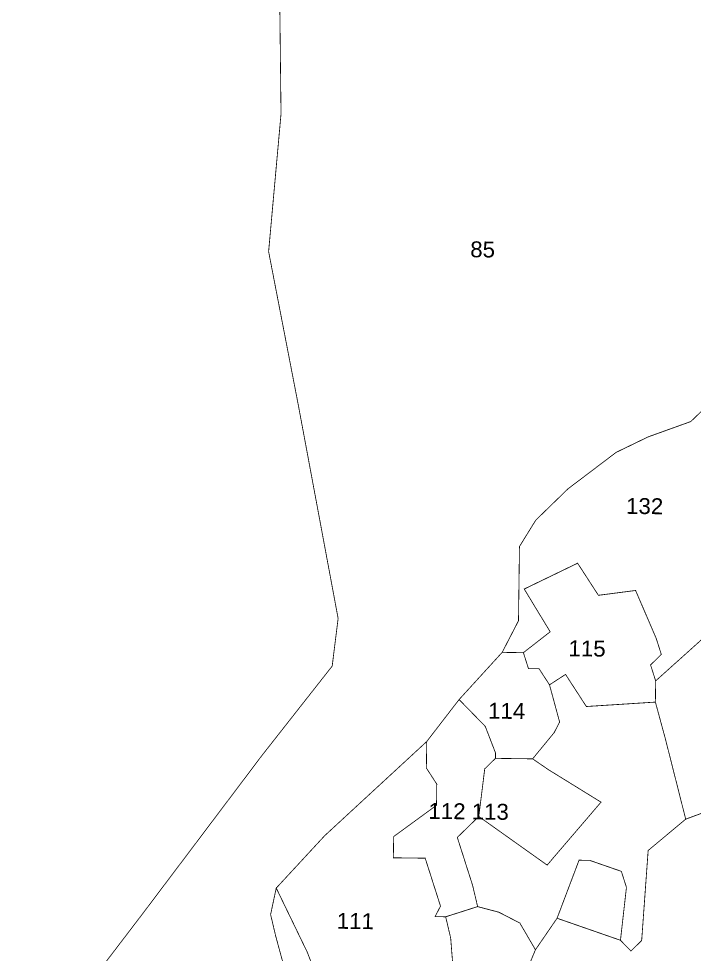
# Model space of a CAD drawing. Header units: metres. Extents: x 259278 to 277237, y 2171369 to 2185379.
# Drawn here: x 274145 to 274650, y 2173517 to 2174217 of the extents above; entities that cross this region are included whole.
import ezdxf

# ---------------------------------------------------------------- set-up
doc = ezdxf.new("R2010")
doc.units = ezdxf.units.M
doc.header["$MEASUREMENT"] = 0
doc.layers.add('SURVEY NO.', color=7, linetype='Continuous')
doc.layers.add('SURVEY PLOT BOUNDARY', color=35, linetype='Continuous')
doc.styles.add('PDF Arial', font='arial.ttf')

msp = doc.modelspace()

# ---------------------------------------------------------------- linework, layer by layer
at = {"layer": 'SURVEY PLOT BOUNDARY', "lineweight": 18, "const_width": 0.595}
for points in [[(274145.77, 2173426.28), (274238.55, 2173548), (274327.31, 2173665.81), (274379.72, 2173732.54), (274384.15, 2173768.18), (274354.5, 2173927.18), (274332.21, 2174042.47), (274341.48, 2174145.45), (274339.63, 2174308.06)], [(274667.83, 2173935), (274647.75, 2173915.43), (274615.88, 2173903.95), (274591.94, 2173892.37), (274555.9, 2173865.08), (274531.8, 2173841.6), (274519.65, 2173821.93), (274518.93, 2173766.42), (274506.73, 2173742.79), (274474.55, 2173707.52), (274450.35, 2173676.11), (274374.11, 2173605.72), (274337.91, 2173566.54), (274333.69, 2173546.77), (274337.45, 2173530.85), (274345.02, 2173503)], [(274673.59, 2173768.37), (274621.43, 2173721.47), (274617.62, 2173733.41), (274625.66, 2173741.24), (274621.85, 2173753.19), (274606.45, 2173789.08), (274578.65, 2173785.47), (274563.11, 2173809.47), (274523.21, 2173790.16), (274542.61, 2173758.18), (274522.59, 2173742.58), (274506.73, 2173742.79), (274518.93, 2173766.42), (274519.65, 2173821.93), (274531.8, 2173841.6), (274555.9, 2173865.08), (274591.94, 2173892.37), (274615.88, 2173903.95), (274647.75, 2173915.43), (274667.83, 2173935)], [(274523.4, 2173500.68), (274531.59, 2173520.4), (274547.76, 2173543.98), (274595.12, 2173527.5), (274602.94, 2173519.47), (274610.98, 2173527.3), (274615.82, 2173594.65), (274643.88, 2173618.07), (274695.67, 2173637.23), (274695.36, 2173613.44), (274699.27, 2173609.42), (274707.2, 2173609.32), (274727.07, 2173613.02), (274730.93, 2173605.04), (274734.69, 2173589.13), (274730.47, 2173569.36), (274722.44, 2173561.53), (274710.55, 2173561.69), (274702.41, 2173545.93), (274686.55, 2173546.14), (274670.9, 2173562.2), (274662.92, 2173558.34), (274674.61, 2173542.33), (274674.25, 2173514.58)], [(274345.02, 2173503), (274337.45, 2173530.85), (274333.69, 2173546.77), (274337.91, 2173566.54), (274361.08, 2173518.65), (274376.42, 2173478.8)]]:
    msp.add_lwpolyline(points, dxfattribs=at)
for points in [[(274777.48, 2173830.47), (274781.44, 2173830.42), (274812.8, 2173802.25), (274816.5, 2173782.38), (274816.3, 2173766.52), (274819.9, 2173738.71), (274748.08, 2173703.96), (274724.14, 2173692.37), (274707.61, 2173641.04), (274695.67, 2173637.23), (274643.88, 2173618.07), (274628.79, 2173677.75), (274621.23, 2173705.61), (274621.43, 2173721.47), (274673.59, 2173768.37), (274678.43, 2173835.72), (274686.36, 2173835.62), (274702.06, 2173823.52), (274733.77, 2173823.11)], [(274621.43, 2173721.47), (274621.23, 2173705.61), (274569.64, 2173702.31), (274554.09, 2173726.31), (274542.1, 2173718.53), (274534.32, 2173730.53), (274526.4, 2173730.64), (274522.59, 2173742.58), (274542.61, 2173758.18), (274523.21, 2173790.16), (274563.11, 2173809.47), (274578.65, 2173785.47), (274606.45, 2173789.08), (274621.85, 2173753.19), (274625.66, 2173741.24), (274617.62, 2173733.41)], [(274542.1, 2173718.53), (274549.66, 2173690.68), (274545.6, 2173682.8), (274529.48, 2173663.18), (274501.73, 2173663.54), (274501.79, 2173667.51), (274494.11, 2173687.44), (274474.55, 2173707.52), (274506.73, 2173742.79), (274522.59, 2173742.58), (274526.4, 2173730.64), (274534.32, 2173730.53)], [(274621.23, 2173705.61), (274628.79, 2173677.75), (274643.88, 2173618.07), (274615.82, 2173594.65), (274610.98, 2173527.3), (274602.94, 2173519.47), (274595.12, 2173527.5), (274599.6, 2173567.1), (274595.79, 2173579.04), (274583.95, 2173583.16), (274572.11, 2173587.28), (274564.18, 2173587.39), (274547.76, 2173543.98), (274531.59, 2173520.4), (274519.95, 2173540.38), (274504.2, 2173548.51), (274488.4, 2173552.68), (274484.64, 2173568.59), (274473.21, 2173604.43), (274489.27, 2173620.08), (274540.34, 2173583.73), (274580.6, 2173630.79), (274541.27, 2173655.1), (274529.48, 2173663.18), (274545.6, 2173682.8), (274549.66, 2173690.68), (274542.1, 2173718.53), (274554.09, 2173726.31), (274569.64, 2173702.31)], [(274489.27, 2173620.08), (274473.21, 2173604.43), (274484.64, 2173568.59), (274488.4, 2173552.68), (274464.51, 2173545.06), (274456.58, 2173545.17), (274460.65, 2173553.04), (274449.22, 2173588.88), (274425.43, 2173589.19), (274425.64, 2173605.05), (274457.66, 2173628.43), (274457.87, 2173644.29), (274450.1, 2173656.28), (274450.35, 2173676.11), (274474.55, 2173707.52), (274494.11, 2173687.44), (274501.79, 2173667.51), (274501.73, 2173663.54), (274493.7, 2173655.72)], [(274464.51, 2173545.06), (274468.27, 2173529.15), (274471.66, 2173485.49), (274447.72, 2173473.9), (274391.81, 2173442.91), (274388.05, 2173458.82), (274376.42, 2173478.8), (274361.08, 2173518.65), (274337.91, 2173566.54), (274374.11, 2173605.72), (274450.35, 2173676.11), (274450.1, 2173656.28), (274457.87, 2173644.29), (274457.66, 2173628.43), (274425.64, 2173605.05), (274425.43, 2173589.19), (274449.22, 2173588.88), (274460.65, 2173553.04), (274456.58, 2173545.17)], [(274489.27, 2173620.08), (274493.7, 2173655.72), (274501.73, 2173663.54), (274529.48, 2173663.18), (274541.27, 2173655.1), (274580.6, 2173630.79), (274540.34, 2173583.73)], [(274595.12, 2173527.5), (274547.76, 2173543.98), (274564.18, 2173587.39), (274572.11, 2173587.28), (274583.95, 2173583.16), (274595.79, 2173579.04), (274599.6, 2173567.1)], [(274471.66, 2173485.49), (274468.27, 2173529.15), (274464.51, 2173545.06), (274488.4, 2173552.68), (274504.2, 2173548.51), (274519.95, 2173540.38), (274531.59, 2173520.4), (274523.4, 2173500.68), (274511.2, 2173477.04), (274503.12, 2173465.25), (274495.09, 2173457.42), (274471.25, 2173453.77)]]:
    msp.add_lwpolyline(points, close=True, dxfattribs=at)

# ---------------------------------------------------------------- texts
at = {"layer": 'SURVEY NO.', "char_height": 11.894, "attachment_point": 7, "rotation": 359.25436, "style": 'PDF Arial'}
for s, insert in [('85', (274482.82, 2174038.12)), ('132', (274599.27, 2173846.25)), ('115', (274556.25, 2173739.76)), ('114', (274496.17, 2173693.29)), ('112 113', (274451.58, 2173618.17)), ('111', (274383.11, 2173536.14))]:
    msp.add_mtext(s, dxfattribs=dict(at, insert=insert))

doc.saveas('drawing.dxf')
